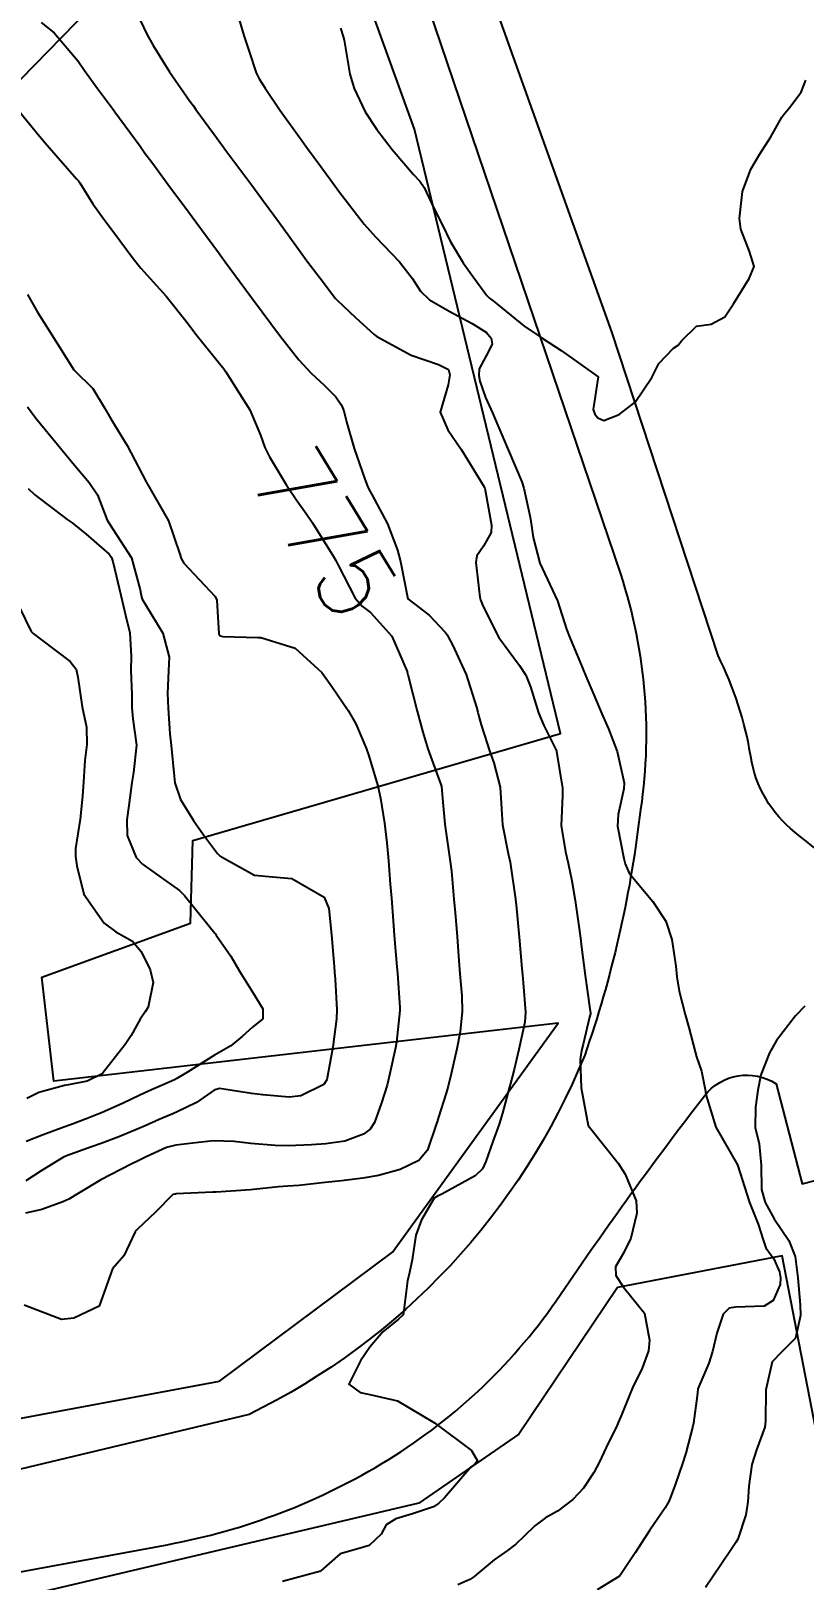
# Model space of a CAD drawing. Header units: metres. Extents: x 318500 to 325275, y 7408834 to 7428799.
# Drawn here: x 321466.7 to 321508, y 7423731.3 to 7423814.1 of the extents above; entities that cross this region are included whole.
import ezdxf
from ezdxf.enums import TextEntityAlignment as Align

# ---------------------------------------------------------------- set-up
doc = ezdxf.new("R2010")
doc.units = ezdxf.units.M
doc.header["$MEASUREMENT"] = 0
for name, color, linetype in [('Cotas', 45, 'Continuous'), ('Curvas de Nivel 1m', 11, 'Continuous'), ('Curvas de Nivel 5m', 15, 'Continuous'), ('Edificações', 30, 'Continuous'), ('Vias Primárias', 230, 'Continuous')]:
    doc.layers.add(name, color=color, linetype=linetype)
doc.styles.add('Style-STANDARD', font='STANDARD.shx')

msp = doc.modelspace()

# ---------------------------------------------------------------- linework, layer by layer
at = {"layer": 'Curvas de Nivel 1m', "flags": 128}
for points, elevation in [([(321477.605, 7423815.525), (321478.101, 7423813.837), (321478.385, 7423812.971), (321478.759, 7423811.827), (321478.914, 7423811.504), (321479.228, 7423811.021), (321480.042, 7423809.812), (321481.186, 7423808.212), (321481.493, 7423807.795), (321482.208, 7423806.822), (321482.982, 7423805.773), (321483.156, 7423805.534), (321484.522, 7423803.749), (321485.12, 7423803.061), (321486.413, 7423801.727), (321487.091, 7423800.858), (321487.534, 7423800.162), (321488.01, 7423799.706), (321489.071, 7423799.09), (321490.298, 7423798.435), (321491.054, 7423797.954), (321491.316, 7423797.657), (321491.367, 7423797.335), (321491.036, 7423796.709), (321490.673, 7423796.018), (321490.655, 7423795.665), (321490.702, 7423795.35), (321491.008, 7423794.49), (321491.374, 7423793.656), (321491.656, 7423792.988), (321492.235, 7423791.647), (321492.945, 7423789.968), (321493.059, 7423789.638), (321493.384, 7423788.093), (321493.46, 7423787.632), (321493.546, 7423786.995), (321493.899, 7423785.625), (321494.86, 7423783.61), (321495.336, 7423782.094), (321495.534, 7423781.6), (321496.039, 7423780.374), (321496.368, 7423779.587), (321496.795, 7423778.595), (321497.215, 7423777.576), (321497.574, 7423776.769), (321498.032, 7423775.567), (321498.407, 7423773.891), (321498.397, 7423773.563), (321498.085, 7423772.191), (321498.05, 7423771.567), (321498.392, 7423769.854), (321498.468, 7423769.562), (321498.673, 7423769.061), (321499.938, 7423767.541), (321500.634, 7423766.496), (321500.964, 7423765.525), (321501.172, 7423764.088), (321501.228, 7423763.521), (321501.353, 7423762.754), (321501.665, 7423761.514), (321501.86, 7423760.811), (321502.197, 7423759.505), (321502.282, 7423759.24), (321502.535, 7423758.472), (321502.739, 7423757.498), (321502.775, 7423757.238), (321503.305, 7423755.492), (321504.47, 7423753.48), (321505.105, 7423751.47), (321505.573, 7423750.312), (321505.835, 7423749.459), (321505.985, 7423749.036), (321506.4, 7423748.458), (321506.702, 7423747.755), (321506.761, 7423747.444), (321506.749, 7423747.08), (321506.372, 7423746.23), (321505.896, 7423745.928), (321504.366, 7423745.873), (321504.027, 7423745.821), (321503.704, 7423745.487), (321503.361, 7423744.474), (321503.129, 7423743.492), (321502.936, 7423742.882), (321502.356, 7423741.5), (321502.342, 7423741.468), (321502.304, 7423741.124), (321502.115, 7423739.67), (321502.083, 7423739.503), (321501.709, 7423738.058), (321501.535, 7423737.511), (321501.158, 7423736.435), (321500.817, 7423735.521), (321500.609, 7423735.139), (321500.216, 7423734.567), (321499.792, 7423733.95), (321499.518, 7423733.54), (321498.995, 7423732.741), (321498.217, 7423731.559), (321498.169, 7423731.5), (321496.977, 7423730.757)], 772), ([(321467.268, 7423814.523), (321467.97, 7423813.973), (321469.237, 7423812.457), (321469.581, 7423811.955), (321470.272, 7423810.996), (321471.073, 7423809.932), (321471.207, 7423809.745), (321472.55, 7423807.909), (321472.814, 7423807.543), (321473.172, 7423807.058), (321474.029, 7423805.891), (321475.138, 7423804.402), (321475.531, 7423803.874), (321476.737, 7423802.224), (321477.011, 7423801.851), (321477.049, 7423801.801), (321477.099, 7423801.733), (321477.898, 7423800.648), (321478.503, 7423799.829), (321479.069, 7423799.055), (321479.992, 7423797.811), (321481.03, 7423796.491), (321481.699, 7423795.79), (321482.383, 7423795.149), (321483.007, 7423794.514), (321483.319, 7423794.081), (321483.432, 7423793.764), (321483.573, 7423793.179), (321483.997, 7423791.755), (321484.566, 7423790.126), (321484.708, 7423789.743), (321484.781, 7423789.585), (321484.936, 7423789.306), (321485.772, 7423787.731), (321486.3, 7423786.325), (321486.46, 7423785.724), (321486.86, 7423783.72), (321488.001, 7423782.852), (321488.843, 7423781.95), (321488.952, 7423781.799), (321489.017, 7423781.687), (321489.246, 7423781.272), (321489.971, 7423779.673), (321490.519, 7423777.929), (321490.588, 7423777.663), (321490.628, 7423777.512), (321490.773, 7423776.993), (321491.09, 7423775.983), (321491.204, 7423775.656), (321491.447, 7423774.956), (321491.784, 7423773.649), (321491.862, 7423772.499), (321491.912, 7423771.648), (321492.22, 7423770.109), (321492.316, 7423769.644), (321492.614, 7423767.677), (321492.616, 7423767.64), (321492.646, 7423767.367), (321492.808, 7423765.637), (321492.943, 7423763.975), (321492.974, 7423763.634), (321493.023, 7423763.204), (321493.147, 7423761.631), (321493.1, 7423761.094), (321492.788, 7423759.636), (321492.529, 7423758.566), (321492.338, 7423757.826), (321492.291, 7423757.642), (321491.917, 7423756.227), (321491.738, 7423755.648), (321491.404, 7423754.728), (321491.023, 7423753.654), (321490.843, 7423753.269), (321490.452, 7423752.879), (321488.667, 7423751.912), (321488.441, 7423751.802), (321488.266, 7423751.693), (321487.583, 7423750.542), (321487.277, 7423749.707), (321487.092, 7423748.404), (321486.946, 7423747.712), (321486.83, 7423747.267), (321486.643, 7423745.716), (321486.606, 7423745.467), (321486.353, 7423745.224), (321485.516, 7423744.555), (321484.833, 7423743.735), (321484.323, 7423743.002), (321483.708, 7423741.749), (321484.303, 7423741.304), (321484.831, 7423741.206), (321486.297, 7423740.867), (321488.28, 7423739.69), (321490.258, 7423738.202), (321490.586, 7423737.657), (321490.43, 7423737.476), (321490.247, 7423737.327), (321488.806, 7423735.681), (321488.52, 7423735.391), (321488.223, 7423735.202), (321487.1, 7423734.824), (321486.213, 7423734.565), (321485.69, 7423734.243), (321485.425, 7423733.728), (321484.792, 7423733.133), (321484.188, 7423732.953), (321483.245, 7423732.693), (321482.203, 7423731.77), (321482.17, 7423731.748), (321482.133, 7423731.733), (321480.164, 7423731.21)], 774), ([(321472.569, 7423814.612), (321472.91, 7423813.905), (321473.251, 7423813.294), (321474.119, 7423811.891), (321475.214, 7423810.321), (321475.399, 7423810.064), (321475.534, 7423809.875), (321476.467, 7423808.584), (321477.003, 7423807.853), (321477.077, 7423807.749), (321477.178, 7423807.618), (321477.936, 7423806.607), (321478.52, 7423805.83), (321479.147, 7423804.97), (321479.994, 7423803.811), (321481.107, 7423802.28), (321481.468, 7423801.794), (321482.167, 7423800.86), (321482.996, 7423799.771), (321483.079, 7423799.68), (321484.065, 7423798.755), (321485.052, 7423797.85), (321485.196, 7423797.739), (321487.035, 7423796.746), (321488.489, 7423796.237), (321489.024, 7423795.971), (321489.098, 7423795.689), (321489.015, 7423795.152), (321488.589, 7423793.696), (321488.986, 7423792.754), (321489.719, 7423791.679), (321490.941, 7423789.701), (321490.958, 7423789.66), (321490.964, 7423789.635), (321491.325, 7423787.656), (321491.304, 7423787.266), (321490.903, 7423786.535), (321490.543, 7423786.017), (321490.496, 7423785.666), (321490.71, 7423783.815), (321490.737, 7423783.662), (321490.769, 7423783.572), (321490.857, 7423783.344), (321491.711, 7423781.651), (321492.818, 7423780.166), (321493.155, 7423779.635), (321493.405, 7423779.026), (321493.843, 7423777.624), (321494.114, 7423776.96), (321494.761, 7423775.67), (321494.781, 7423775.631), (321494.79, 7423775.61), (321494.799, 7423775.569), (321495.124, 7423773.604), (321495.118, 7423773.21), (321495.043, 7423771.605), (321495.278, 7423770.194), (321495.426, 7423769.599), (321495.616, 7423768.646), (321495.789, 7423767.593), (321495.987, 7423766.232), (321496.072, 7423765.588), (321496.131, 7423765.103), (321496.33, 7423763.584), (321496.574, 7423761.82), (321496.61, 7423761.58), (321496.612, 7423761.537), (321496.567, 7423761.372), (321496.214, 7423759.916), (321496.133, 7423759.586), (321496.054, 7423759.106), (321496.122, 7423757.586), (321496.49, 7423755.58), (321498.084, 7423753.564), (321498.461, 7423752.98), (321499.045, 7423751.551), (321499.096, 7423750.884), (321498.775, 7423749.555), (321498.402, 7423748.794), (321497.943, 7423748.016), (321497.96, 7423747.564), (321498.381, 7423746.932), (321499.496, 7423745.543), (321499.77, 7423744.107), (321499.706, 7423743.539), (321499.381, 7423742.605), (321498.852, 7423741.552), (321498.691, 7423741.167), (321498.289, 7423740.152), (321498.111, 7423739.733), (321498.034, 7423739.562), (321497.458, 7423738.372), (321497.073, 7423737.572), (321496.794, 7423737.025), (321496.236, 7423736.202), (321495.672, 7423735.588), (321494.851, 7423734.97), (321494.215, 7423734.601), (321493.648, 7423734.179), (321493.067, 7423733.627), (321492.621, 7423733.206), (321492.188, 7423732.872), (321491.465, 7423732.363), (321490.609, 7423731.656), (321490.377, 7423731.449), (321490.166, 7423731.309), (321489.525, 7423731.031)], 773), ([(321483.267, 7423814.221), (321483.407, 7423813.769), (321483.447, 7423813.58), (321483.761, 7423811.765), (321483.988, 7423811.003), (321484.583, 7423809.756), (321485.196, 7423808.805), (321486.018, 7423807.732), (321487.167, 7423806.401), (321487.499, 7423806.051), (321487.721, 7423805.712), (321488.253, 7423804.594), (321488.703, 7423803.696), (321489.117, 7423802.829), (321489.803, 7423801.683), (321490.354, 7423800.939), (321491.083, 7423799.939), (321491.216, 7423799.793), (321491.414, 7423799.657), (321493.06, 7423798.306), (321494.08, 7423797.625), (321495.041, 7423796.995), (321497.02, 7423795.59), (321496.755, 7423793.84), (321496.852, 7423793.591), (321496.997, 7423793.403), (321497.324, 7423793.257), (321498.15, 7423793.573), (321499.007, 7423794.228), (321499.885, 7423795.547), (321500.265, 7423796.308), (321501.044, 7423797.111), (321501.29, 7423797.284), (321501.496, 7423797.526), (321502.284, 7423798.295), (321503.064, 7423798.41), (321503.783, 7423798.786), (321504.254, 7423799.492), (321505.094, 7423800.838), (321505.35, 7423801.476), (321505.112, 7423802.28), (321504.651, 7423803.487), (321504.573, 7423804.054), (321504.728, 7423805.486), (321505.172, 7423806.678), (321505.645, 7423807.473), (321506.243, 7423808.416), (321506.84, 7423809.456), (321506.99, 7423809.677), (321507.217, 7423809.934), (321507.867, 7423810.807), (321508.124, 7423811.441)], 771), ([(321466.537, 7423799.988), (321467.066, 7423799.051), (321467.741, 7423797.973), (321469.02, 7423795.96), (321470.027, 7423794.961), (321470.652, 7423793.935), (321470.991, 7423793.348), (321471.866, 7423791.917), (321472.871, 7423789.971), (321472.909, 7423789.9), (321472.92, 7423789.881), (321472.94, 7423789.855), (321474.069, 7423787.889), (321474.672, 7423786.104), (321474.742, 7423785.881), (321474.886, 7423785.636), (321476.564, 7423783.854), (321476.652, 7423783.647), (321476.767, 7423781.851), (321476.838, 7423781.745), (321476.973, 7423781.713), (321478.838, 7423781.665), (321478.998, 7423781.658), (321480.829, 7423781.094), (321482.259, 7423779.778), (321482.799, 7423779.038), (321483.67, 7423777.757), (321484.072, 7423777.049), (321484.63, 7423775.742), (321484.755, 7423775.381), (321485.245, 7423773.735), (321485.392, 7423773.061), (321485.606, 7423771.731), (321485.736, 7423770.683), (321485.815, 7423769.729), (321485.919, 7423768.47), (321485.979, 7423767.727), (321486.082, 7423766.271), (321486.123, 7423765.725), (321486.27, 7423764.057), (321486.297, 7423763.723), (321486.428, 7423761.865), (321486.426, 7423761.721), (321486.243, 7423760.024), (321486.192, 7423759.723), (321485.901, 7423758.351), (321485.745, 7423757.728), (321485.453, 7423756.784), (321485.074, 7423755.734), (321484.848, 7423755.373), (321484.481, 7423755.11), (321483.482, 7423754.748), (321482.472, 7423754.595), (321481.705, 7423754.548), (321480.47, 7423754.498), (321479.762, 7423754.516), (321478.472, 7423754.609), (321477.579, 7423754.728), (321476.474, 7423754.766), (321475.67, 7423754.664), (321474.47, 7423754.524), (321473.959, 7423754.393), (321472.877, 7423753.896), (321472.599, 7423753.758), (321472.458, 7423753.694), (321472.068, 7423753.517), (321470.447, 7423752.679), (321469.237, 7423751.948), (321468.743, 7423751.648), (321468.433, 7423751.502), (321467.302, 7423751.096), (321466.424, 7423750.883)], 776), ([(321466.545, 7423793.987), (321466.991, 7423793.383), (321468.135, 7423791.968), (321468.955, 7423790.965), (321469.838, 7423789.947), (321470.275, 7423789.282), (321470.798, 7423787.932), (321470.917, 7423787.736), (321472.093, 7423785.912), (321472.563, 7423784.206), (321472.608, 7423783.904), (321472.665, 7423783.71), (321472.855, 7423783.377), (321473.772, 7423781.891), (321474.098, 7423780.61), (321474.067, 7423779.887), (321474.022, 7423778.657), (321474.053, 7423777.887), (321474.144, 7423776.508), (321474.216, 7423775.885), (321474.369, 7423774.25), (321474.414, 7423773.883), (321474.717, 7423772.995), (321475.4, 7423771.87), (321475.948, 7423771.116), (321476.683, 7423770.117), (321476.821, 7423769.987), (321477.062, 7423769.844), (321478.667, 7423768.954), (321479.618, 7423768.858), (321480.665, 7423768.769), (321482.379, 7423767.774), (321482.641, 7423767.17), (321482.783, 7423765.768), (321482.914, 7423764.076), (321482.936, 7423763.765), (321482.967, 7423763.392), (321483.066, 7423761.763), (321483.049, 7423761.276), (321482.855, 7423759.765), (321482.522, 7423758.015), (321482.361, 7423757.772), (321481.137, 7423757.164), (321480.509, 7423757.082), (321479.113, 7423757.212), (321478.512, 7423757.294), (321476.8, 7423757.562), (321476.514, 7423757.473), (321475.565, 7423756.803), (321474.496, 7423756.288), (321474.206, 7423756.171), (321473.569, 7423755.889), (321472.819, 7423755.563), (321472.483, 7423755.415), (321471.419, 7423754.973), (321470.47, 7423754.618), (321469.962, 7423754.443), (321468.616, 7423753.958), (321468.459, 7423753.886), (321467.261, 7423753.162), (321466.446, 7423752.611)], 777), ([(321466.571, 7423789.62), (321466.933, 7423789.277), (321468.663, 7423787.963), (321468.917, 7423787.776), (321469.67, 7423787.187), (321470.893, 7423786.101), (321471.02, 7423785.928), (321471.091, 7423785.723), (321471.522, 7423783.92), (321471.776, 7423782.843), (321472.012, 7423781.912), (321472.068, 7423780.665), (321472.054, 7423779.911), (321472.104, 7423778.597), (321472.11, 7423777.91), (321472.169, 7423777.304), (321472.354, 7423775.906), (321472.205, 7423774.441), (321472.112, 7423773.909), (321471.948, 7423772.675), (321471.84, 7423771.913), (321471.862, 7423771.083), (321472.344, 7423769.905), (321472.675, 7423769.538), (321473.803, 7423768.748), (321474.654, 7423768.144), (321474.919, 7423767.876), (321476.249, 7423766.232), (321476.551, 7423765.851), (321476.58, 7423765.811), (321476.619, 7423765.755), (321477.399, 7423764.629), (321477.872, 7423763.831), (321478.583, 7423762.677), (321479.11, 7423761.815), (321479.102, 7423761.275), (321478.555, 7423760.836), (321478.029, 7423760.347), (321477.403, 7423759.837), (321476.535, 7423759.332), (321475.082, 7423758.428), (321474.522, 7423758.086), (321474.386, 7423758.016), (321474.099, 7423757.884), (321473.001, 7423757.407), (321472.509, 7423757.184), (321471.654, 7423756.762), (321470.495, 7423756.251), (321470.267, 7423756.16), (321469.717, 7423755.942), (321468.83, 7423755.61), (321468.483, 7423755.484), (321467.378, 7423755.07), (321466.471, 7423754.728)], 778), ([(321466.117, 7423783.256), (321466.738, 7423781.982), (321466.838, 7423781.863), (321467.284, 7423781.525), (321468.816, 7423780.378), (321469.14, 7423779.955), (321469.229, 7423779.529), (321469.466, 7423777.95), (321469.691, 7423776.868), (321469.714, 7423775.946), (321469.605, 7423775.089), (321469.531, 7423773.948), (321469.483, 7423773.184), (321469.351, 7423771.95), (321469.111, 7423770.38), (321469.1, 7423769.954), (321469.179, 7423769.446), (321469.554, 7423767.946), (321470.627, 7423766.394), (321471.253, 7423765.921), (321472.143, 7423765.435), (321472.61, 7423764.877), (321473.1, 7423763.895), (321473.26, 7423763.223), (321472.977, 7423761.896), (321472.816, 7423761.648), (321472.56, 7423761.251), (321472.074, 7423760.38), (321471.752, 7423759.912), (321470.524, 7423758.342), (321469.732, 7423757.942), (321468.72, 7423757.753), (321468.516, 7423757.719), (321467.14, 7423757.344), (321466.505, 7423757.011)], 779), ([(321508.058, 7423761.948), (321507.563, 7423761.435), (321506.557, 7423760.12), (321506.182, 7423759.456), (321505.707, 7423758.288), (321505.551, 7423757.465), (321505.422, 7423756.551), (321505.419, 7423755.466), (321505.622, 7423754.604), (321505.725, 7423753.461), (321505.747, 7423752.164), (321505.94, 7423751.458), (321506.427, 7423750.592), (321507.214, 7423749.438), (321507.541, 7423748.572), (321507.691, 7423747.43), (321507.813, 7423745.984), (321507.827, 7423745.428), (321507.564, 7423744.21), (321506.807, 7423743.443), (321506.325, 7423742.946), (321505.985, 7423741.455), (321505.962, 7423739.778), (321505.924, 7423739.455), (321505.473, 7423738.251), (321505.233, 7423737.465), (321505.064, 7423736.294), (321505.018, 7423735.468), (321504.915, 7423734.774), (321504.476, 7423733.476), (321504.377, 7423733.298), (321504.193, 7423733.02), (321503.573, 7423732.093), (321503.166, 7423731.49), (321502.765, 7423730.893)], 771)]:
    msp.add_lwpolyline(points, dxfattribs=dict(at, elevation=elevation))
at = {"layer": 'Curvas de Nivel 5m', "elevation": 775, "flags": 128}
msp.add_lwpolyline([(321465.912, 7423809.999), (321467.187, 7423808.448), (321467.588, 7423807.976), (321469.153, 7423806.176), (321469.256, 7423806.062), (321469.338, 7423805.957), (321470.032, 7423804.836), (321470.677, 7423803.937), (321471.121, 7423803.362), (321472.184, 7423801.914), (321472.586, 7423801.399), (321473.089, 7423800.839), (321473.945, 7423799.891), (321475.059, 7423798.495), (321475.539, 7423797.873), (321477.022, 7423796.007), (321477.129, 7423795.848), (321477.867, 7423794.696), (321478.415, 7423793.829), (321478.98, 7423792.477), (321479.211, 7423791.818), (321479.474, 7423791.303), (321480.382, 7423789.806), (321480.932, 7423788.976), (321481.421, 7423788.288), (321481.759, 7423787.787), (321482.893, 7423785.985), (321483.01, 7423785.768), (321483.129, 7423785.523), (321484.049, 7423783.752), (321484.43, 7423783.32), (321484.853, 7423782.993), (321486.002, 7423781.728), (321486.812, 7423779.835), (321486.84, 7423779.72), (321486.852, 7423779.676), (321487.36, 7423777.711), (321487.655, 7423776.593), (321487.924, 7423775.703), (321488.619, 7423773.804), (321488.648, 7423773.691), (321488.717, 7423772.853), (321488.825, 7423771.688), (321489.056, 7423770.057), (321489.12, 7423769.683), (321489.184, 7423769.17), (321489.317, 7423767.68), (321489.382, 7423766.936), (321489.483, 7423765.677), (321489.563, 7423764.629), (321489.639, 7423763.674), (321489.746, 7423762.509), (321489.763, 7423761.672), (321489.646, 7423760.581), (321489.48, 7423759.676), (321489.175, 7423758.329), (321489.009, 7423757.683), (321488.899, 7423757.299), (321488.495, 7423756.015), (321488.416, 7423755.766), (321488.394, 7423755.691), (321487.909, 7423754.258), (321487.441, 7423753.705), (321486.455, 7423753.222), (321485.28, 7423752.903), (321484.45, 7423752.759), (321483.314, 7423752.622), (321482.448, 7423752.535), (321481.026, 7423752.371), (321480.445, 7423752.332), (321479.949, 7423752.301), (321478.443, 7423752.137), (321476.613, 7423752.019), (321476.442, 7423752.013), (321474.478, 7423751.917), (321474.44, 7423751.91), (321474.414, 7423751.906), (321474.309, 7423751.881), (321473.371, 7423750.946), (321472.412, 7423750.04), (321472.343, 7423749.969), (321472.292, 7423749.902), (321471.683, 7423748.618), (321471.072, 7423747.92), (321470.36, 7423745.93), (321469.017, 7423745.283), (321468.349, 7423745.208), (321466.36, 7423745.98)], dxfattribs=at)
at = {"layer": 'Edificações'}
msp.add_lwpolyline([(321480.821, 7423826.519), (321449.32, 7423794.233), (321457.263, 7423773.402), (321452.561, 7423771.609), (321451.537, 7423759.587), (321454.239, 7423759.357), (321457.003, 7423752.048), (321460.249, 7423753.276), (321461.298, 7423746.07), (321437.872, 7423740.871), (321437.742, 7423734.632), (321476.794, 7423741.91), (321486.034, 7423748.799), (321494.888, 7423761.038), (321467.951, 7423757.942), (321467.311, 7423763.507), (321475.238, 7423766.39), (321475.369, 7423770.809), (321495.02, 7423776.528), (321487.204, 7423808.82)], close=True, dxfattribs=at)
msp.add_lwpolyline([(321502.619, 7423683.565), (321495.374, 7423707.778), (321484.591, 7423701.78), (321481.724, 7423711.323), (321512.305, 7423720.509), (321506.85, 7423748.62), (321498.048, 7423746.912), (321492.79, 7423739.076), (321487.449, 7423735.401), (321460.543, 7423729.054), (321430.783, 7423723.512), (321423.609, 7423722.019), (321420.094, 7423716.753), (321419.688, 7423712.432), (321421.987, 7423701.224), (321427.537, 7423689.039), (321445.394, 7423663.451)], dxfattribs=at)
at = {"layer": 'Vias Primárias'}
for points in [[(321512.263, 7423767.301, 0.012337), (321507.535, 7423771.247, -0.187862), (321505.174, 7423775.289, 0.078003), (321503.427, 7423780.689), (321497.76, 7423797.999), (321491.471, 7423815.55), (321487.181, 7423828.582), (321484.851, 7423837.359), (321483.943, 7423841.652), (321483.288, 7423849.977), (321483.289, 7423860.953), (321483.289, 7423866.195), (321484.853, 7423876.694), (321486.598, 7423885.202), (321492.734, 7423902.606), (321506.468, 7423937.307), (321519.432, 7423967.223)], [(321483.993, 7423827.019), (321498.208, 7423785.054, -0.120895), (321499.228, 7423772.061, -0.054932), (321496.303, 7423759.343, -0.184813), (321478.375, 7423740.14), (321465.352, 7423737.009), (321434.186, 7423731.703, -0.891296), (321430.318, 7423737.224, 0.045052), (321446.047, 7423755.558, 0.221638), (321447.467, 7423779.833, 0.17251), (321444.108, 7423786.093, 0.247565), (321409.45, 7423800.683), (321360.694, 7423802.303), (321299.953, 7423805.33), (321295.418, 7423806.468)], [(321434.329, 7423672.973), (321421.485, 7423692.041), (321423.101, 7423693.129), (321420.48, 7423698.594), (321418.673, 7423703.624), (321417.536, 7423709.989), (321417.872, 7423715.345, -0.345731), (321425.494, 7423723.893, 0.018235), (321441.551, 7423727.371), (321460.24, 7423730.645), (321473.991, 7423733.173, 0.092789), (321485.804, 7423737.713, 0.106534), (321495.012, 7423746.539, -0.016143), (321502.707, 7423757.169, -0.392908), (321506.53, 7423757.798), (321507.922, 7423752.454), (321510.623, 7423753.157)]]:
    msp.add_lwpolyline(points, format="xyb", dxfattribs=at)

# ---------------------------------------------------------------- texts
at = {"layer": 'Cotas', "style": 'Style-STANDARD'}
msp.add_text('775', height=4, rotation=301.31877, dxfattribs=at).set_placement((321482.42, 7423787.238, 775), align=Align.MIDDLE_CENTER)

doc.saveas('drawing.dxf')
